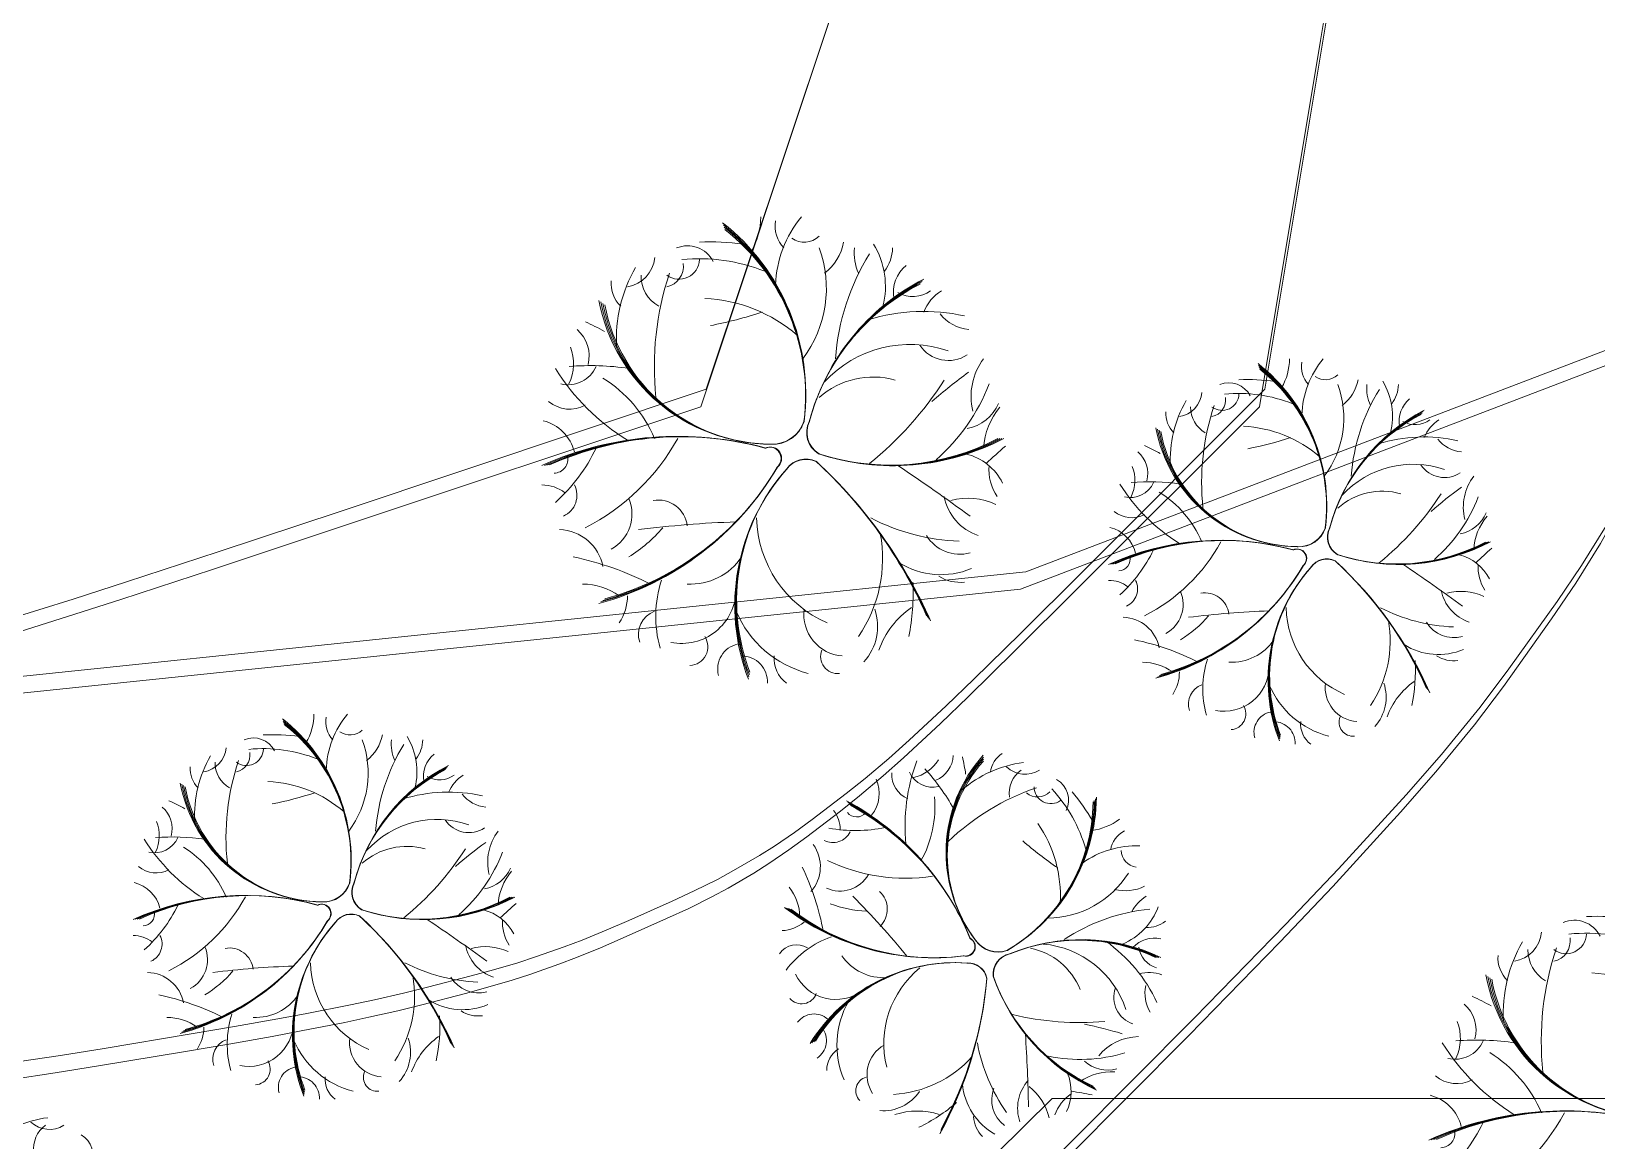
# Model space of a CAD drawing. Header units: metres. Extents: x -1097 to 1588, y -673 to 884.
# Drawn here: x 658.59 to 700.62, y 469.23 to 499.01 of the extents above; entities that cross this region are included whole.
import ezdxf

# ---------------------------------------------------------------- set-up
doc = ezdxf.new("R2010")
doc.units = ezdxf.units.M
for name, color, linetype, lineweight, plot in [('CRECIDA_Q100', 5, 'Continuous', 0, False), ('TERRENO', 188, 'Continuous', 0, False), ('VEGETACION', 85, 'Continuous', 0, False), ('VISTA LEJOS', 7, 'Continuous', 0, False)]:
    doc.layers.add(name, color=color, linetype=linetype, lineweight=lineweight, plot=plot)

msp = doc.modelspace()

# ---------------------------------------------------------------- linework, layer by layer
at = {"layer": 'CRECIDA_Q100'}
msp.add_lwpolyline([(608, 446.521), (614, 446.521), (620, 446.521), (626, 446.521), (632, 447.18), (638, 447.866), (644, 448.568), (650, 457.937), (656, 457.942), (662, 457.95), (668, 457.985), (674, 461.003), (680, 464.428), (686, 470.366), (692, 470.366), (698, 470.366), (704, 470.366), (710, 471.673), (716, 472.797), (722, 472.797)], dxfattribs=at)
at = {"layer": 'TERRENO'}
for points in [[(680.935, 502.047), (679.844, 498.763), (676.567, 488.933), (676.567, 488.933), (666.736, 485.656), (663.459, 484.568), (661.002, 483.761), (659.568, 483.301), (657.725, 482.725)], [(693.751, 502.047), (693.206, 498.763), (691.567, 488.933), (691.567, 488.933), (686.652, 484.017), (685.005, 482.379), (683.753, 481.15), (683.004, 480.433), (682.01, 479.512), (681.468, 479.025), (680.834, 478.488), (680.321, 478.078), (679.413, 477.387), (678.933, 477.035), (678.401, 476.67), (677.993, 476.414), (677.301, 476.011), (676.865, 475.774), (676.245, 475.467), (675.65, 475.192), (674.484, 474.673), (673.879, 474.412), (673.231, 474.148), (672.756, 473.969), (671.978, 473.696), (671.503, 473.54), (670.855, 473.348), (670.25, 473.184), (669.084, 472.881), (668.436, 472.721), (667.658, 472.544), (667.01, 472.408), (665.844, 472.177), (665.066, 472.032), (663.899, 471.825), (662.733, 471.627), (660.4, 471.238), (659.232, 471.051), (658.061, 470.878)], [(705.483, 499.061), (705.3, 498.111), (704.955, 496.555), (704.715, 495.605), (704.34, 494.309), (703.956, 493.099), (703.179, 490.766), (702.756, 489.576), (702.267, 488.338), (701.873, 487.464), (701.182, 486.082), (700.731, 485.266), (700.068, 484.2), (699.415, 483.24), (698.119, 481.425), (697.342, 480.398), (696.305, 479.131), (695.354, 478.046), (693.54, 476.059), (692.119, 474.561), (689.671, 472.056), (686.398, 468.763), (676.567, 458.932), (656.906, 458.932)]]:
    msp.add_lwpolyline(points, dxfattribs=at)
at = {"layer": 'VEGETACION'}
for centre, radius, start, end in [((673.528, 489.271), 5.862, -7.0126, 51.7609), ((676.309, 494.036), 1.869, -30.3109, -0.1369), ((679.405, 493.777), 0.839, 169.6778, -136.2887), ((681.578, 492.112), 3, 140.203, 178.1947), ((673.584, 489.256), 5.803, -7.0126, 51.7609), ((673.641, 489.242), 5.745, -7.0126, 51.7609), ((673.697, 489.228), 5.686, -7.0126, 51.7609), ((679.35, 493.932), 0.58, -125.0679, -46.7585), ((676.21, 492.48), 0.775, 26.989, 112.3536), ((676.828, 486.789), 6.571, 82.3394, 92.5468), ((676.809, 492.111), 3.133, -37.04, 20.2784), ((679.047, 493.611), 1.382, -52.2138, -10.7459), ((686.426, 489.758), 6.258, 148.3668, 175.7309), ((682.043, 493.067), 1.353, 174.4694, -156.1224), ((679.352, 492.163), 2.176, -14.1206, 31.5271), ((680.679, 493.21), 1.04, -37.8757, -0.6938), ((678.148, 490.75), 3.845, 149.9473, -176.8254), ((674.458, 493.02), 0.878, -80.5732, -5.4598), ((675.988, 492.905), 0.548, -126.8376, -2.2225), ((675.542, 492.703), 0.561, -77.8599, 7.8919), ((676.531, 488.153), 4.754, 68.3223, 95.6759), ((682.671, 492.006), 0.93, 129.1335, -169.7906), ((675.016, 492.245), 0.855, 175.5863, -134.2924), ((675.905, 492.448), 0.939, 178.8709, -119.6274), ((683.182, 490.016), 7.859, 161.4244, -173.9045), ((685.131, 487.028), 5.846, 117.2325, 165.0827), ((685.193, 487.02), 5.906, 117.2325, 165.0827), ((685.254, 487.012), 5.967, 117.2325, 165.0827), ((685.316, 487.004), 6.027, 117.2325, 165.0827), ((678.484, 492.659), 4.73, -169.3991, -90.6111), ((676.488, 487.752), 4.093, 49.1819, 87.2866), ((682.262, 492.703), 0.81, -119.4079, -53.7772), ((683.679, 491.032), 1.206, 122.4262, 158.3906), ((678.491, 492.611), 4.683, -169.3991, -90.6111), ((678.498, 492.562), 4.635, -169.3991, -90.6111), ((678.504, 492.514), 4.588, -169.3991, -90.6111), ((674.643, 502.227), 11.329, -78.8812, -71.6233), ((682.551, 486.498), 4.996, 77.262, 107.3482), ((683.877, 492.129), 1.128, -141.3142, -95.8118), ((672.642, 490.302), 0.931, -14.6065, 49.1598), ((670.977, 485.699), 6.054, 60.2465, 65.6779), ((671.902, 490.084), 1.251, -25.4563, 21.2377), ((682.189, 487.488), 3.119, 70.8016, 137.4059), ((683.218, 491.098), 0.922, -146.5166, -56.5593), ((685.519, 489.209), 1.693, 143.1596, -166.5877), ((688.534, 486.286), 4.844, -7.0126, 51.7609), ((690.832, 490.223), 1.544, -30.3109, -0.1369), ((693.39, 490.009), 0.693, 169.6778, -136.2887), ((695.185, 488.633), 2.478, 140.203, 178.1947), ((677.782, 493.156), 6.03, -148.0271, -121.8354), ((673.006, 490.351), 0.827, -103.4701, -23.891), ((673.598, 482.685), 7.353, 81.8669, 94.4128), ((672.04, 486.666), 3.584, 23.3346, 57.9119), ((681.2, 487.543), 2.189, 74.3184, 131.5501), ((675.125, 494.774), 9.484, -50.9616, -32.7007), ((692.222, 478.191), 14.413, 125.9438, 130.9474), ((691.261, 484.235), 5.429, 82.3394, 92.5468), ((688.581, 486.274), 4.795, -7.0126, 51.7609), ((688.627, 486.262), 4.747, -7.0126, 51.7609), ((688.674, 486.25), 4.698, -7.0126, 51.7609), ((693.345, 490.138), 0.479, -125.0679, -46.7585), ((693.094, 489.872), 1.142, -52.2138, -10.7459), ((679.528, 491.377), 5.12, -49.014, -20.954), ((689.302, 489.384), 0.725, -80.5732, -5.4598), ((690.567, 489.289), 0.453, -126.8376, -2.2225), ((690.75, 488.938), 0.64, 26.989, 112.3536), ((691.016, 485.362), 3.928, 68.3223, 95.6759), ((691.245, 488.633), 2.589, -37.04, 20.2784), ((699.192, 486.689), 5.171, 148.3668, 175.7309), ((695.57, 489.422), 1.118, 174.4694, -156.1224), ((693.347, 488.676), 1.798, -14.1206, 31.5271), ((694.442, 489.541), 0.859, -37.8757, -0.6938), ((673.054, 489.748), 0.88, -130.2988, -61.7859), ((683.518, 489.462), 1.134, -79.471, -22.6738), ((685.996, 487.728), 1.835, 139.4516, 176.9574), ((692.352, 487.508), 3.177, 149.9473, -176.8254), ((690.498, 488.912), 0.776, 178.8709, -119.6274), ((696.511, 486.901), 6.494, 161.4244, -173.9045), ((690.198, 489.122), 0.464, -77.8599, 7.8919), ((698.274, 484.413), 4.98, 117.2325, 165.0827), ((696.088, 488.546), 0.769, 129.1335, -169.7906), ((672.064, 487.44), 1.149, 14.1637, 76.1762), ((678.483, 488.835), 0.907, -93.1322, -17.9739), ((678.49, 488.825), 0.898, -93.1322, -17.9739), ((678.497, 488.815), 0.889, -93.1322, -17.9739), ((678.504, 488.805), 0.88, -93.1322, -17.9739), ((680.073, 488.238), 0.66, 153.4198, -121.2712), ((680.082, 488.242), 0.667, 153.4198, -121.2712), ((680.092, 488.246), 0.674, 153.4198, -121.2712), ((680.101, 488.251), 0.681, 153.4198, -121.2712), ((689.764, 488.743), 0.707, 175.5863, -134.2924), ((690.98, 485.031), 3.382, 49.1819, 87.2866), ((698.122, 484.433), 4.83, 117.2325, 165.0827), ((698.172, 484.426), 4.88, 117.2325, 165.0827), ((698.223, 484.42), 4.93, 117.2325, 165.0827), ((695.751, 489.122), 0.669, -119.4079, -53.7772), ((696.922, 487.741), 0.996, 122.4262, 158.3906), ((675.948, 479.258), 8.881, 74.7272, 114.2407), ((675.98, 479.343), 8.792, 74.7272, 114.2407), ((676.013, 479.429), 8.703, 74.7272, 114.2407), ((676.045, 479.515), 8.615, 74.7272, 114.2407), ((670.812, 490.919), 5.869, -63.0744, -28.8672), ((681.659, 493.565), 6.199, -108.1317, -62.2585), ((681.685, 493.624), 6.263, -108.1317, -62.2585), ((681.711, 493.683), 6.327, -108.1317, -62.2585), ((681.736, 493.742), 6.391, -108.1317, -62.2585), ((692.629, 489.086), 3.908, -169.3991, -90.6111), ((692.635, 489.046), 3.869, -169.3991, -90.6111), ((692.64, 489.006), 3.83, -169.3991, -90.6111), ((692.646, 488.966), 3.791, -169.3991, -90.6111), ((689.455, 496.992), 9.361, -78.8812, -71.6233), ((695.99, 483.995), 4.128, 77.262, 107.3482), ((697.085, 488.648), 0.932, -141.3142, -95.8118), ((672.613, 487.537), 0.39, -87.4794, 11.746), ((669.475, 489.899), 4.762, -47.9098, -25.8136), ((678.415, 487.541), 0.311, -49.8029, 114.2093), ((678.423, 487.544), 0.308, -49.8029, 114.2093), ((678.43, 487.547), 0.305, -49.8029, 114.2093), ((678.438, 487.55), 0.302, -49.8029, 114.2093), ((683.327, 486.2), 1.513, 26.9787, 76.13), ((691.788, 479.701), 10.79, 130.7293, 134.4144), ((687.802, 487.138), 0.769, -14.6065, 49.1598), ((686.426, 483.334), 5.002, 60.2465, 65.6779), ((671.76, 491.327), 7.95, -74.8679, -30.4024), ((671.834, 491.291), 7.87, -74.8679, -30.4024), ((671.908, 491.256), 7.791, -74.8679, -30.4024), ((671.982, 491.221), 7.711, -74.8679, -30.4024), ((682.992, 483.595), 5.509, 138.4124, -158.9788), ((682.954, 483.637), 5.454, 138.4124, -158.9788), ((682.915, 483.679), 5.399, 138.4124, -158.9788), ((682.877, 483.722), 5.344, 138.4124, -158.9788), ((679.396, 486.884), 0.64, 64.1571, 144.9717), ((679.393, 486.893), 0.634, 64.1571, 144.9717), ((679.391, 486.903), 0.627, 64.1571, 144.9717), ((679.389, 486.912), 0.621, 64.1571, 144.9717), ((671.192, 478.261), 12.511, 23.8645, 47.4059), ((671.11, 478.162), 12.64, 23.8645, 47.4059), ((671.028, 478.064), 12.769, 23.8645, 47.4059), ((670.945, 477.965), 12.898, 23.8645, 47.4059), ((647.481, 436.251), 61.595, 53.87007, 56.06767), ((685.612, 487.251), 1.306, 175.4194, -146.0112), ((687.191, 486.958), 1.034, -25.4563, 21.2377), ((695.691, 484.813), 2.577, 70.8016, 137.4059), ((696.54, 487.796), 0.762, -146.5166, -56.5593), ((672.312, 485.837), 0.997, 52.2518, 90.5793), ((672.635, 486.556), 0.61, -65.7095, 27.1401), ((692.049, 489.496), 4.982, -148.0271, -121.8354), ((688.102, 487.178), 0.683, -103.4701, -23.891), ((688.592, 480.844), 6.075, 81.8669, 94.4128), ((703.981, 477.131), 11.909, 125.9438, 130.9474), ((698.442, 486.235), 1.399, 143.1596, -166.5877), ((673.654, 486.052), 1.069, -61.5198, 22.9503), ((675.432, 485.649), 0.78, 6.6356, 100.1339), ((684.455, 486.781), 1.374, -169.0993, -108.5458), ((683.745, 484.692), 1.784, 65.2459, 104.8545), ((687.305, 484.134), 2.961, 23.3346, 57.9119), ((694.873, 484.858), 1.809, 74.3184, 131.5501), ((689.853, 490.833), 7.836, -50.9616, -32.7007), ((693.492, 488.027), 4.231, -49.014, -20.954), ((681.218, 486.022), 3.15, -178.6401, -113.41), ((683.733, 490.988), 5.671, -117.2715, -92.2861), ((688.142, 486.68), 0.727, -130.2988, -61.7859), ((696.789, 486.444), 0.937, -79.471, -22.6738), ((698.836, 485.011), 1.516, 139.4516, 176.9574), ((672.744, 484.413), 1.222, 10.8837, 88.4892), ((672.664, 488.129), 3.781, -58.5365, -40.244), ((678.467, 457.278), 28.581, 91.8959, 97.1824), ((677.728, 484.86), 3.722, -34.2307, 10.3731), ((683.526, 486.018), 1.045, -148.9222, -74.8688), ((687.324, 484.773), 0.949, 14.1637, 76.1762), ((692.628, 485.926), 0.75, -93.1322, -17.9739), ((692.634, 485.918), 0.742, -93.1322, -17.9739), ((692.64, 485.909), 0.735, -93.1322, -17.9739), ((692.645, 485.901), 0.727, -93.1322, -17.9739), ((693.942, 485.432), 0.546, 153.4198, -121.2712), ((693.95, 485.436), 0.551, 153.4198, -121.2712), ((693.957, 485.439), 0.557, 153.4198, -121.2712), ((693.965, 485.443), 0.563, 153.4198, -121.2712), ((690.534, 478.012), 7.338, 74.7272, 114.2407), ((690.56, 478.083), 7.265, 74.7272, 114.2407), ((690.587, 478.154), 7.191, 74.7272, 114.2407), ((690.614, 478.225), 7.118, 74.7272, 114.2407), ((685.185, 486.805), 3.935, -47.9098, -25.8136), ((686.29, 487.648), 4.849, -63.0744, -28.8672), ((692.572, 484.857), 0.257, -49.8029, 114.2093), ((692.578, 484.859), 0.255, -49.8029, 114.2093), ((692.585, 484.862), 0.252, -49.8029, 114.2093), ((692.591, 484.864), 0.249, -49.8029, 114.2093), ((695.253, 489.834), 5.122, -108.1317, -62.2585), ((695.274, 489.883), 5.175, -108.1317, -62.2585), ((695.295, 489.932), 5.228, -108.1317, -62.2585), ((695.316, 489.981), 5.281, -108.1317, -62.2585), ((703.622, 478.379), 8.915, 130.7293, 134.4144), ((671.425, 476.685), 8.396, 63.1155, 78.2042), ((676.295, 485.823), 1.651, -93.0608, -33.7955), ((683.017, 486.517), 2.092, -122.2591, -66.9897), ((687.778, 484.853), 0.323, -87.4794, 11.746), ((687.073, 487.985), 6.568, -74.8679, -30.4024), ((687.134, 487.956), 6.503, -74.8679, -30.4024), ((687.195, 487.927), 6.437, -74.8679, -30.4024), ((687.257, 487.898), 6.371, -74.8679, -30.4024), ((696.354, 481.596), 4.552, 138.4124, -158.9788), ((696.322, 481.631), 4.506, 138.4124, -158.9788), ((696.291, 481.666), 4.461, 138.4124, -158.9788), ((696.259, 481.701), 4.415, 138.4124, -158.9788), ((693.382, 484.314), 0.529, 64.1571, 144.9717), ((693.38, 484.322), 0.523, 64.1571, 144.9717), ((693.378, 484.329), 0.518, 64.1571, 144.9717), ((693.377, 484.337), 0.513, 64.1571, 144.9717), ((686.604, 477.189), 10.337, 23.8645, 47.4059), ((686.536, 477.107), 10.444, 23.8645, 47.4059), ((686.468, 477.026), 10.55, 23.8645, 47.4059), ((686.4, 476.944), 10.657, 23.8645, 47.4059), ((667.012, 442.477), 50.894, 53.8701, 56.0677), ((696.63, 483.749), 1.25, 26.9787, 76.13), ((698.519, 484.617), 1.079, 175.4194, -146.0112), ((678.564, 483.304), 3.202, 162.2918, -164.5827), ((676.298, 483.939), 5.974, -11.3278, 2.7521), ((683.531, 485.3), 1.081, -121.9118, -83.5178), ((687.529, 483.449), 0.824, 52.2518, 90.5793), ((687.796, 484.043), 0.504, -65.7095, 27.1401), ((673.388, 482.439), 1.735, 55.0521, 89.7129), ((673.295, 483.855), 1.306, -33.6652, 0.2761), ((676.056, 484.047), 1.466, -101.2643, -1.1503), ((688.638, 483.627), 0.883, -61.5198, 22.9503), ((690.107, 483.293), 0.645, 6.6356, 100.1339), ((697.563, 484.229), 1.136, -169.0993, -108.5458), ((696.976, 482.503), 1.474, 65.2459, 104.8545), ((675.555, 482.823), 0.66, 109.7766, -161.1616), ((680.159, 484.546), 2.858, -157.3326, -104.242), ((680.452, 483.356), 1.115, 172.8016, -94.3436), ((679.895, 483.041), 1.423, -42.0554, 18.6273), ((683.567, 481.619), 2.347, 124.7312, 160.552), ((692.615, 459.851), 23.615, 91.8959, 97.1824), ((694.888, 483.602), 2.603, -178.6401, -113.41), ((696.966, 487.705), 4.686, -117.2715, -92.2861), ((687.886, 482.272), 1.01, 10.8837, 88.4892), ((687.821, 485.343), 3.124, -58.5365, -40.244), ((692.005, 482.641), 3.076, -34.2307, 10.3731), ((696.795, 483.598), 0.864, -148.9222, -74.8688), ((676.245, 482.496), 0.513, -86.0663, 31.7343), ((677.698, 481.898), 0.675, 102.0332, -164.9929), ((686.796, 475.887), 6.938, 63.1155, 78.2042), ((690.821, 483.437), 1.364, -93.0608, -33.7955), ((696.375, 484.011), 1.729, -122.2591, -66.9897), ((677.665, 481.548), 0.696, -2.8136, 89.859), ((679.358, 482.172), 0.818, 174.9157, -126.473), ((680.242, 482.228), 0.456, 157.6352, -83.3031), ((692.696, 481.356), 2.646, 162.2918, -164.5827), ((690.823, 481.881), 4.936, -11.3278, 2.7521), ((696.799, 483.005), 0.893, -121.9118, -83.5178), ((688.419, 480.641), 1.434, 55.0521, 89.7129), ((688.342, 481.811), 1.079, -33.6652, 0.2761), ((690.623, 481.97), 1.211, -101.2643, -1.1503), ((690.209, 480.958), 0.546, 109.7766, -161.1616), ((694.013, 482.382), 2.362, -157.3326, -104.242), ((694.256, 481.399), 0.921, 172.8016, -94.3436), ((693.795, 481.139), 1.176, -42.0554, 18.6273), ((696.829, 479.964), 1.939, 124.7312, 160.552), ((690.779, 480.688), 0.424, -86.0663, 31.7343), ((662.339, 476.752), 4.844, -7.0126, 51.7609), ((662.386, 476.74), 4.795, -7.0126, 51.7609), ((662.432, 476.728), 4.747, -7.0126, 51.7609), ((662.479, 476.716), 4.698, -7.0126, 51.7609), ((664.637, 480.689), 1.544, -30.3109, -0.1369), ((667.195, 480.475), 0.693, 169.6778, -136.2887), ((668.99, 479.099), 2.478, 140.203, 178.1947), ((691.98, 480.194), 0.557, 102.0332, -164.9929), ((691.953, 479.905), 0.575, -2.8136, 89.859), ((693.351, 480.42), 0.676, 174.9157, -126.473), ((694.082, 480.466), 0.376, 157.6352, -83.3031), ((664.555, 479.404), 0.64, 26.989, 112.3536), ((665.065, 474.701), 5.429, 82.3394, 92.5468), ((667.15, 480.603), 0.479, -125.0679, -46.7585), ((665.05, 479.099), 2.589, -37.04, 20.2784), ((666.899, 480.338), 1.142, -52.2138, -10.7459), ((669.375, 479.888), 1.118, 174.4694, -156.1224), ((667.152, 479.142), 1.798, -14.1206, 31.5271), ((668.247, 480.006), 0.859, -37.8757, -0.6938), ((666.157, 477.974), 3.177, 149.9473, -176.8254), ((663.107, 479.849), 0.725, -80.5732, -5.4598), ((664.372, 479.755), 0.453, -126.8376, -2.2225), ((664.003, 479.587), 0.464, -77.8599, 7.8919), ((664.821, 475.828), 3.928, 68.3223, 95.6759), ((672.997, 477.155), 5.171, 148.3668, 175.7309), ((669.893, 479.012), 0.769, 129.1335, -169.7906), ((682.581, 479.617), 0.769, -67.117, -3.3508), ((687.064, 476.972), 3.908, 138.0903, -143.1217), ((685.048, 479.037), 0.707, 123.0758, 173.1971), ((663.569, 479.209), 0.707, 175.5863, -134.2924), ((664.303, 479.377), 0.776, 178.8709, -119.6274), ((670.316, 477.367), 6.494, 161.4244, -173.9045), ((671.926, 474.899), 4.83, 117.2325, 165.0827), ((671.977, 474.892), 4.88, 117.2325, 165.0827), ((672.028, 474.885), 4.93, 117.2325, 165.0827), ((672.079, 474.879), 4.98, 117.2325, 165.0827), ((687.037, 477.682), 4.982, 159.4624, -174.3459), ((682.066, 479.992), 1.034, -77.9669, -31.2728), ((678.067, 475.16), 6.075, 29.3564, 41.9022), ((687.036, 476.943), 3.869, 138.0903, -143.1217), ((687.007, 476.915), 3.83, 138.0903, -143.1217), ((686.979, 476.886), 3.791, 138.0903, -143.1217), ((685.644, 476.232), 3.177, 97.4368, 130.6641), ((678.725, 478.394), 5.002, 7.736, 13.1674), ((685.276, 479.793), 0.725, -133.0838, -57.9704), ((685.629, 478.557), 0.776, 126.3603, -172.138), ((666.434, 479.551), 3.908, -169.3991, -90.6111), ((666.44, 479.511), 3.869, -169.3991, -90.6111), ((666.445, 479.471), 3.83, -169.3991, -90.6111), ((666.451, 479.432), 3.791, -169.3991, -90.6111), ((664.785, 475.497), 3.382, 49.1819, 87.2866), ((669.556, 479.587), 0.669, -119.4079, -53.7772), ((670.726, 478.207), 0.996, 122.4262, 158.3906), ((680.413, 478.556), 0.949, -38.3468, 23.6656), ((682.425, 479.068), 0.727, 177.1906, -114.2964), ((682.795, 479.403), 0.683, -155.9806, -76.4016), ((685.97, 478.732), 0.453, -179.3481, -54.733), ((685.803, 478.373), 0.64, -25.5215, 59.8431), ((660.231, 473.8), 5.002, 60.2465, 65.6779), ((663.26, 487.457), 9.361, -78.8812, -71.6233), ((669.795, 474.461), 4.128, 77.262, 107.3482), ((670.89, 479.113), 0.932, -141.3142, -95.8118), ((677.003, 471.895), 7.338, 22.2167, 61.7302), ((677.075, 471.917), 7.265, 22.2167, 61.7302), ((679.895, 478.183), 2.961, -29.1759, 5.4014), ((687.693, 472.563), 6.494, 108.9139, 133.5849), ((682.407, 478.385), 4.698, -59.5232, -0.7497), ((682.388, 478.429), 4.747, -59.5232, -0.7497), ((682.369, 478.473), 4.795, -59.5232, -0.7497), ((682.35, 478.518), 4.844, -59.5232, -0.7497), ((685.613, 478.923), 0.464, -130.3704, -44.6187), ((683.128, 475.986), 3.928, 15.8118, 43.1653), ((682.383, 475.106), 5.429, 29.8289, 40.0362), ((661.607, 477.604), 0.769, -14.6065, 49.1598), ((679.488, 477.588), 0.824, -0.2587, 38.0688), ((680.754, 478.245), 0.323, -139.9899, -40.7645), ((677.147, 471.939), 7.191, 22.2167, 61.7302), ((677.22, 471.961), 7.118, 22.2167, 61.7302), ((660.996, 477.424), 1.034, -25.4563, 21.2377), ((669.496, 475.278), 2.577, 70.8016, 137.4059), ((670.345, 478.262), 0.762, -146.5166, -56.5593), ((672.247, 476.701), 1.399, 143.1596, -166.5877), ((680.121, 477.738), 0.504, -118.22, -25.3705), ((680.724, 481.491), 3.935, -100.4204, -78.3241), ((682.843, 475.813), 3.382, -3.3286, 34.776), ((686.873, 479.09), 1.544, -82.8214, -52.6474), ((688.26, 476.93), 0.693, 117.1673, 171.2007), ((665.854, 479.962), 4.982, -148.0271, -121.8354), ((661.907, 477.644), 0.683, -103.4701, -23.891), ((662.397, 471.31), 6.075, 81.8669, 94.4128), ((661.11, 474.6), 2.961, 23.3346, 57.9119), ((668.678, 475.324), 1.809, 74.3184, 131.5501), ((663.658, 481.299), 7.836, -50.9616, -32.7007), ((677.786, 467.597), 11.909, 125.9438, 130.9474), ((678.771, 476.588), 1.01, -41.6268, 35.9787), ((691.406, 484.302), 9.361, -131.3917, -124.1338), ((688.261, 474.669), 2.478, 87.6925, 125.6842), ((667.297, 478.492), 4.231, -49.014, -20.954), ((682.065, 481.127), 4.849, -115.5849, -81.3777), ((688.334, 477.044), 0.479, -177.5784, -99.269), ((661.947, 477.146), 0.727, -130.2988, -61.7859), ((670.594, 476.91), 0.937, -79.471, -22.6738), ((672.641, 475.477), 1.516, 139.4516, 176.9574), ((673.041, 473.567), 6.938, 10.6049, 25.6937), ((680.303, 476.816), 0.883, -114.0303, -29.5602), ((685.862, 477.795), 2.589, -89.5505, -32.2321), ((664.339, 468.478), 7.338, 74.7272, 114.2407), ((661.129, 475.239), 0.949, 14.1637, 76.1762), ((664.365, 468.549), 7.265, 74.7272, 114.2407), ((664.392, 468.62), 7.191, 74.7272, 114.2407), ((664.418, 468.691), 7.118, 74.7272, 114.2407), ((666.433, 476.392), 0.75, -93.1322, -17.9739), ((666.439, 476.383), 0.742, -93.1322, -17.9739), ((666.445, 476.375), 0.735, -93.1322, -17.9739), ((666.45, 476.367), 0.727, -93.1322, -17.9739), ((667.747, 475.898), 0.546, 153.4198, -121.2712), ((667.755, 475.902), 0.551, 153.4198, -121.2712), ((667.762, 475.905), 0.557, 153.4198, -121.2712), ((667.77, 475.909), 0.563, 153.4198, -121.2712), ((677.801, 475.173), 1.434, 2.5416, 37.2023), ((663.859, 459.191), 23.615, 39.3853, 44.6718), ((680.933, 475.448), 0.645, -45.8749, 47.6233), ((687.971, 477.082), 1.142, -104.7244, -63.2564), ((689.121, 474.844), 1.118, 121.9589, 151.3671), ((661.583, 475.319), 0.323, -87.4794, 11.746), ((658.99, 477.271), 3.935, -47.9098, -25.8136), ((660.095, 478.114), 4.849, -63.0744, -28.8672), ((666.377, 475.323), 0.257, -49.8029, 114.2093), ((666.383, 475.325), 0.255, -49.8029, 114.2093), ((666.39, 475.327), 0.252, -49.8029, 114.2093), ((666.396, 475.33), 0.249, -49.8029, 114.2093), ((669.058, 480.3), 5.122, -108.1317, -62.2585), ((669.079, 480.349), 5.175, -108.1317, -62.2585), ((669.1, 480.397), 5.228, -108.1317, -62.2585), ((669.121, 480.446), 5.281, -108.1317, -62.2585), ((670.435, 474.214), 1.25, 26.9787, 76.13), ((677.427, 468.844), 8.915, 130.7293, 134.4144), ((682.809, 480.711), 6.568, -127.3784, -82.9129), ((682.823, 480.644), 6.503, -127.3784, -82.9129), ((682.837, 480.578), 6.437, -127.3784, -82.9129), ((682.852, 480.512), 6.371, -127.3784, -82.9129), ((681.168, 478.509), 3.124, -111.047, -92.7546), ((689.156, 470.306), 5.171, 95.8563, 123.2203), ((687.176, 476.154), 1.798, -66.6312, -20.9834), ((660.878, 478.45), 6.568, -74.8679, -30.4024), ((660.939, 478.421), 6.503, -74.8679, -30.4024), ((661, 478.392), 6.437, -74.8679, -30.4024), ((661.061, 478.364), 6.371, -74.8679, -30.4024), ((670.159, 472.062), 4.552, 138.4124, -158.9788), ((670.127, 472.097), 4.506, 138.4124, -158.9788), ((670.096, 472.132), 4.461, 138.4124, -158.9788), ((670.064, 472.167), 4.415, 138.4124, -158.9788), ((667.187, 474.78), 0.529, 64.1571, 144.9717), ((667.185, 474.787), 0.523, 64.1571, 144.9717), ((667.183, 474.795), 0.518, 64.1571, 144.9717), ((667.181, 474.803), 0.513, 64.1571, 144.9717), ((660.409, 467.655), 10.337, 23.8645, 47.4059), ((660.341, 467.573), 10.444, 23.8645, 47.4059), ((660.273, 467.492), 10.55, 23.8645, 47.4059), ((660.205, 467.41), 10.657, 23.8645, 47.4059), ((640.817, 432.942), 50.894, 53.8701, 56.0677), ((672.323, 475.083), 1.079, 175.4194, -146.0112), ((678.683, 475.946), 1.079, -86.1757, -52.2344), ((688.529, 475.81), 0.859, -90.3862, -53.2043), ((700.023, 474.374), 0.775, 26.989, 112.3536), ((700.64, 468.683), 6.571, 82.3394, 92.5468), ((661.334, 473.915), 0.824, 52.2518, 90.5793), ((661.601, 474.508), 0.504, -65.7095, 27.1401), ((680.971, 472.215), 2.646, 109.7813, 142.9068), ((683.674, 474.444), 0.257, -102.3134, 61.6988), ((683.68, 474.44), 0.255, -102.3134, 61.6988), ((683.685, 474.437), 0.252, -102.3134, 61.6988), ((683.691, 474.433), 0.249, -102.3134, 61.6988), ((684.557, 475.05), 0.75, -145.6427, -70.4844), ((684.553, 475.04), 0.742, -145.6427, -70.4844), ((684.55, 475.031), 0.735, -145.6427, -70.4844), ((684.547, 475.021), 0.727, -145.6427, -70.4844), ((686.715, 469.783), 4.83, 64.722, 112.5721), ((686.741, 469.738), 4.88, 64.722, 112.5721), ((686.766, 469.694), 4.93, 64.722, 112.5721), ((686.792, 469.649), 4.98, 64.722, 112.5721), ((685.07, 471.208), 4.128, 24.7515, 54.8377), ((688.741, 473.899), 0.769, 76.623, 137.6988), ((701.961, 472.644), 3.845, 149.9473, -176.8254), ((698.27, 474.913), 0.878, -80.5732, -5.4598), ((699.801, 474.799), 0.548, -126.8376, -2.2225), ((699.354, 474.596), 0.561, -77.8599, 7.8919), ((700.344, 470.047), 4.754, 68.3223, 95.6759), ((662.443, 474.092), 0.883, -61.5198, 22.9503), ((663.912, 473.759), 0.645, 6.6356, 100.1339), ((671.368, 474.695), 1.136, -169.0993, -108.5458), ((670.781, 472.969), 1.474, 65.2459, 104.8545), ((679.142, 473.946), 0.546, 57.2661, 146.3278), ((681.481, 474.969), 1.364, -145.5713, -86.306), ((684.964, 473.707), 0.546, 100.9093, -173.7818), ((684.972, 473.703), 0.551, 100.9093, -173.7818), ((684.979, 473.699), 0.557, 100.9093, -173.7818), ((684.987, 473.695), 0.563, 100.9093, -173.7818), ((685.075, 472.619), 1.809, 21.8079, 79.0396), ((685.537, 471.942), 2.577, 18.2911, 84.8953), ((688.992, 474.517), 0.669, -171.9184, -106.2877), ((698.829, 474.138), 0.855, 175.5863, -134.2924), ((699.717, 474.342), 0.939, 178.8709, -119.6274), ((706.995, 471.909), 7.859, 161.4244, -173.9045), ((661.691, 472.738), 1.01, 10.8837, 88.4892), ((661.625, 475.808), 3.124, -58.5365, -40.244), ((666.42, 450.317), 23.615, 91.8959, 97.1824), ((668.693, 474.068), 2.603, -178.6401, -113.41), ((670.771, 478.171), 4.686, -117.2715, -92.2861), ((680.197, 474.233), 1.211, -153.7749, -53.6608), ((683.388, 469.458), 4.552, 85.9019, 148.5107), ((683.397, 469.505), 4.506, 85.9019, 148.5107), ((683.405, 469.551), 4.461, 85.9019, 148.5107), ((683.414, 469.597), 4.415, 85.9019, 148.5107), ((684.088, 471.842), 2.603, 128.8494, -165.9205), ((683.736, 473.47), 0.529, 11.6466, 92.4612), ((683.741, 473.477), 0.523, 11.6466, 92.4612), ((683.746, 473.483), 0.518, 11.6466, 92.4612), ((683.751, 473.489), 0.513, 11.6466, 92.4612), ((688.61, 472.748), 0.996, 69.9156, 105.88), ((702.297, 474.553), 4.73, -169.3991, -90.6111), ((700.3, 469.646), 4.093, 49.1819, 87.2866), ((665.81, 473.107), 3.076, -34.2307, 10.3731), ((670.6, 474.064), 0.864, -148.9222, -74.8688), ((673.639, 474.525), 10.657, -28.646, -5.1047), ((673.745, 474.521), 10.55, -28.646, -5.1047), ((673.851, 474.517), 10.444, -28.646, -5.1047), ((673.957, 474.512), 10.337, -28.646, -5.1047), ((689.254, 475.346), 5.122, -160.6422, -114.769), ((689.306, 475.359), 5.175, -160.6422, -114.769), ((689.358, 475.372), 5.228, -160.6422, -114.769), ((689.41, 475.384), 5.281, -160.6422, -114.769), ((688.421, 473.084), 0.762, 160.9729, -109.0699), ((689.428, 473.17), 0.932, 166.1753, -148.3223), ((702.303, 474.504), 4.683, -169.3991, -90.6111), ((702.31, 474.456), 4.635, -169.3991, -90.6111), ((702.317, 474.408), 4.588, -169.3991, -90.6111), ((660.601, 466.353), 6.938, 63.1155, 78.2042), ((664.626, 473.903), 1.364, -93.0608, -33.7955), ((670.18, 474.476), 1.729, -122.2591, -66.9897), ((679.275, 473.329), 0.424, -138.5768, -20.7762), ((682.587, 471.794), 2.362, 150.1568, -156.7526), ((696.455, 472.196), 0.931, -14.6065, 49.1598), ((694.789, 467.592), 6.054, 60.2465, 65.6779), ((662.223, 471.107), 1.434, 55.0521, 89.7129), ((666.501, 471.822), 2.646, 162.2918, -164.5827), ((664.628, 472.347), 4.936, -11.3278, 2.7521), ((670.604, 473.471), 0.893, -121.9118, -83.5178), ((679.613, 472.075), 0.557, 49.5226, 142.4966), ((686.761, 480.238), 7.836, -103.4722, -85.2112), ((695.715, 471.978), 1.251, -25.4563, 21.2377), ((662.147, 472.277), 1.079, -33.6652, 0.2761), ((664.427, 472.436), 1.211, -101.2643, -1.1503), ((670.634, 470.43), 1.939, 124.7312, 160.552), ((679.368, 471.921), 0.575, -55.3242, 37.3484), ((634.491, 468.931), 50.894, 1.3595, 3.5571), ((684.487, 460.689), 11.909, 73.4333, 78.4369), ((688.34, 470.625), 1.399, 90.6491, 140.9017), ((664.014, 471.424), 0.546, 109.7766, -161.1616), ((667.818, 472.847), 2.362, -157.3326, -104.242), ((668.06, 471.865), 0.921, 172.8016, -94.3436), ((667.6, 471.605), 1.176, -42.0554, 18.6273), ((680.628, 471.125), 0.676, 122.4052, -178.9835), ((681.955, 471.003), 0.921, 120.291, -146.8541), ((688.608, 472.691), 4.686, -169.782, -144.7966), ((686.749, 475.643), 4.231, -101.5246, -73.4645), ((701.594, 475.05), 6.03, -148.0271, -121.8354), ((696.818, 472.244), 0.827, -103.4701, -23.891), ((697.41, 464.578), 7.353, 81.8669, 94.4128), ((695.853, 468.56), 3.584, 23.3346, 57.9119), ((664.584, 471.154), 0.424, -86.0663, 31.7343), ((665.785, 470.659), 0.557, 102.0332, -164.9929), ((681.571, 473.546), 3.076, -86.7412, -42.1374), ((687.5, 472.064), 0.937, -131.9815, -75.1843), ((665.758, 470.371), 0.575, -2.8136, 89.859), ((667.156, 470.886), 0.676, 174.9157, -126.473), ((667.886, 470.932), 0.376, 157.6352, -83.3031), ((681.109, 470.574), 0.376, 105.1246, -135.8136), ((685.317, 470.911), 1.729, -174.7696, -119.5003), ((686.213, 470.102), 1.136, 138.3902, -161.0564), ((685.265, 470.549), 1.25, -25.5318, 23.6195), ((687.608, 469.567), 1.516, 86.9411, 124.4468), ((696.866, 471.642), 0.88, -130.2988, -61.7859), ((681.468, 471.21), 1.176, -94.566, -33.8832), ((685.245, 470.327), 0.864, 158.5673, -127.3793), ((684.487, 469.516), 1.474, 12.7354, 52.3439), ((687.103, 469.58), 1.079, 122.9089, 161.4783), ((685.259, 461.733), 8.915, 78.2188, 81.9039), ((695.876, 469.333), 1.149, 14.1637, 76.1762), ((682.382, 468.088), 1.939, 72.2206, 108.0414), ((680.248, 474.02), 4.936, -63.8384, -49.7585), ((699.761, 461.151), 8.881, 74.7272, 114.2407), ((699.793, 461.237), 8.792, 74.7272, 114.2407), ((699.825, 461.323), 8.703, 74.7272, 114.2407), ((699.857, 461.408), 8.615, 74.7272, 114.2407), ((694.625, 472.813), 5.869, -63.0744, -28.8672), ((659.448, 466.698), 3.177, 97.4368, 130.6641), ((659.081, 470.259), 0.725, -133.0838, -57.9704), ((659.434, 469.023), 0.776, 126.3603, -172.138), ((684.777, 469.963), 0.893, -174.4224, -136.0283), ((696.426, 469.431), 0.39, -87.4794, 11.746), ((693.287, 471.792), 4.762, -47.9098, -25.8136), ((659.608, 468.839), 0.64, -25.5215, 59.8431)]:
    msp.add_arc(centre, radius, start, end, dxfattribs=at)
at = {"layer": 'VISTA LEJOS'}
for points in [[(680.935, 502.047), (679.844, 498.763), (676.567, 488.933), (676.567, 488.933), (666.736, 485.656), (663.459, 484.568), (661.002, 483.761), (659.568, 483.301), (657.725, 482.725)], [(693.751, 502.047), (693.206, 498.763), (691.567, 488.933), (691.567, 488.933), (686.652, 484.017), (685.005, 482.379), (683.753, 481.15), (683.004, 480.433), (682.01, 479.512), (681.468, 479.025), (680.834, 478.488), (680.321, 478.078), (679.413, 477.387), (678.933, 477.035), (678.401, 476.67), (677.993, 476.414), (677.301, 476.011), (676.865, 475.774), (676.245, 475.467), (675.65, 475.192), (674.484, 474.673), (673.879, 474.412), (673.231, 474.148), (672.756, 473.969), (671.978, 473.696), (671.503, 473.54), (670.855, 473.348), (670.25, 473.184), (669.084, 472.881), (668.436, 472.721), (667.658, 472.544), (667.01, 472.408), (665.844, 472.177), (665.066, 472.032), (663.899, 471.825), (662.733, 471.627), (660.4, 471.238), (659.232, 471.051), (658.061, 470.878)], [(705.633, 499.531), (705.451, 498.58), (705.105, 497.025), (704.865, 496.075), (704.491, 494.779), (704.107, 493.569), (703.329, 491.236), (702.907, 490.046), (702.417, 488.807), (702.024, 487.934), (701.333, 486.551), (700.881, 485.735), (700.219, 484.67), (699.566, 483.71), (698.27, 481.895), (697.492, 480.868), (696.456, 479.601), (695.505, 478.516), (693.691, 476.529), (692.27, 475.031), (689.822, 472.525), (686.548, 469.232), (676.718, 459.402), (657.057, 459.402)], [(705.483, 499.061), (705.3, 498.111), (704.955, 496.555), (704.715, 495.605), (704.34, 494.309), (703.956, 493.099), (703.179, 490.766), (702.756, 489.576), (702.267, 488.338), (701.873, 487.464), (701.182, 486.082), (700.731, 485.266), (700.068, 484.2), (699.415, 483.24), (698.119, 481.425), (697.342, 480.398), (696.305, 479.131), (695.354, 478.046), (693.54, 476.059), (692.119, 474.561), (689.671, 472.056), (686.398, 468.763), (676.567, 458.932), (656.906, 458.932)], [(679.995, 499.233), (676.718, 489.402), (676.718, 489.402), (666.887, 486.126), (663.61, 485.038), (661.153, 484.231), (659.719, 483.77), (657.876, 483.194)], [(693.356, 499.233), (691.718, 489.402), (691.718, 489.402), (686.803, 484.487), (685.156, 482.849), (683.903, 481.62), (683.155, 480.903), (682.161, 479.981), (681.619, 479.495), (680.985, 478.957), (680.471, 478.548), (679.564, 477.857), (679.084, 477.505), (678.551, 477.14), (678.143, 476.884), (677.452, 476.481), (677.015, 476.244), (676.396, 475.937), (675.801, 475.661), (674.634, 475.143), (674.03, 474.882), (673.382, 474.618), (672.906, 474.439), (672.129, 474.165), (671.654, 474.01), (671.006, 473.818), (670.401, 473.653), (669.234, 473.351), (668.586, 473.191), (667.809, 473.013), (667.161, 472.877), (665.994, 472.647), (665.217, 472.501), (664.05, 472.295), (662.884, 472.096), (660.551, 471.708), (659.383, 471.52), (658.212, 471.348)], [(716.973, 496.602), (685.3, 484.505)], [(716.822, 496.133), (685.15, 484.035)], [(685.3, 484.505), (640.587, 479.852)], [(685.15, 484.035), (640.436, 479.382)]]:
    msp.add_lwpolyline(points, dxfattribs=at)

doc.saveas('drawing.dxf')
